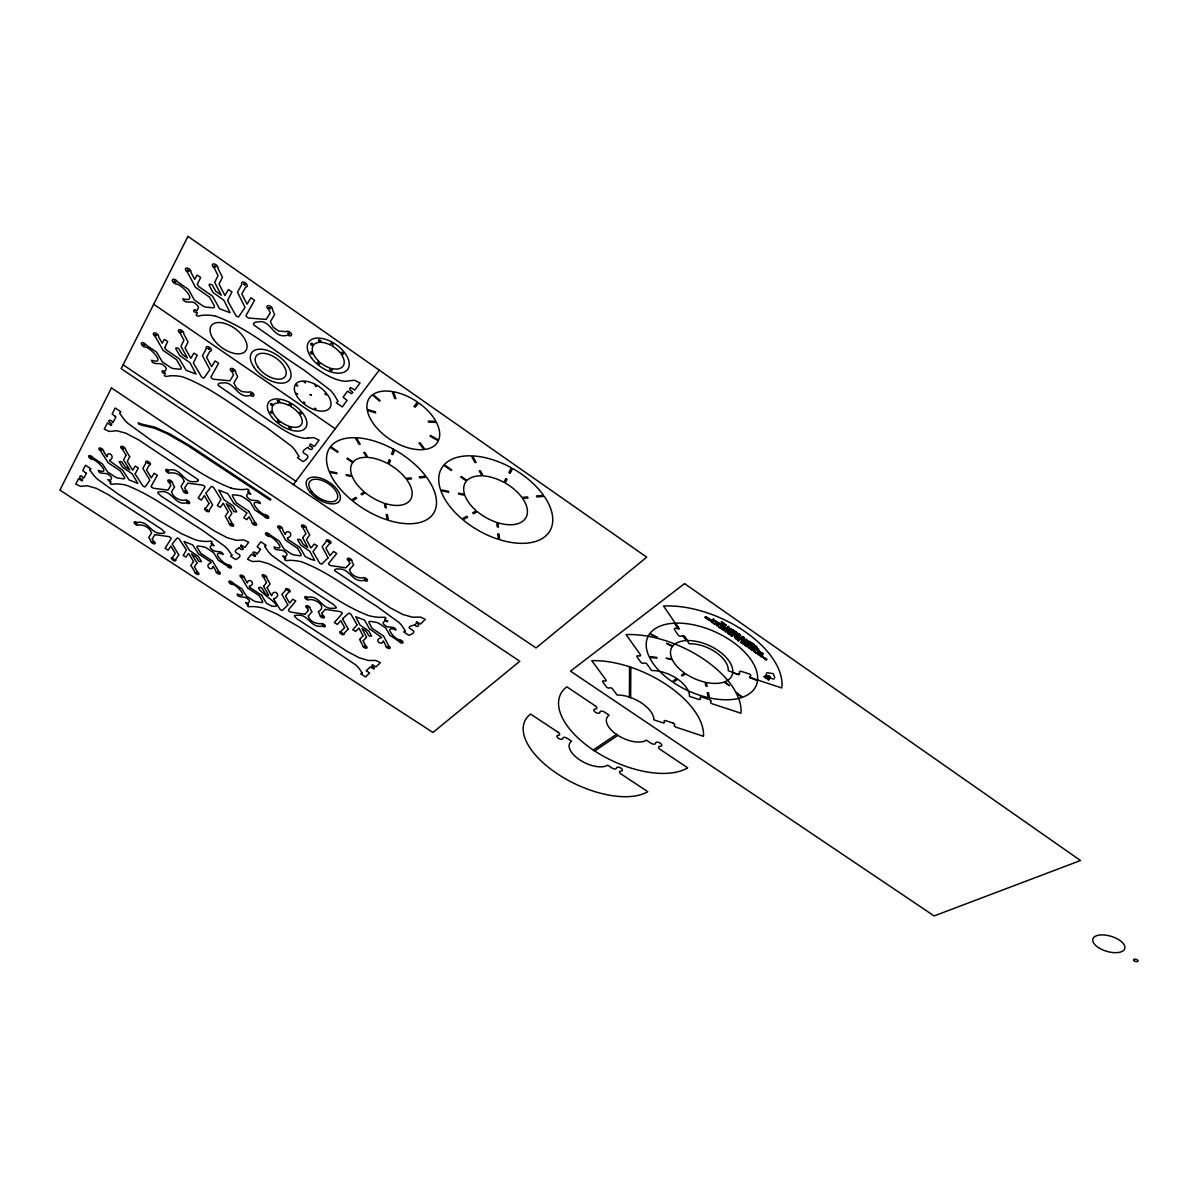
<?xml version="1.0" encoding="UTF-8"?>
<svg xmlns="http://www.w3.org/2000/svg" width="1198" height="1198" viewBox="0 0 1198 1198"><rect width="100%" height="100%" fill="white"/><g stroke="black" fill="none" stroke-linecap="round" stroke-linejoin="round"><path stroke-width="1.5" d="M126.015 455.195L122.496 449.355A2.785 1.333 34.9 0 1 120.833 446.659A2.785 1.333 34.9 0 1 123.798 447.019A2.785 1.333 34.9 0 1 125.49 449.729L129.698 456.752M241.038 545.345L240.603 546.692C246.818 549.852 240.903 550.511 239.106 547.786M318.368 611.998L320.001 614.948A2.546 1.213 30.6 0 0 321.319 617.24A2.546 1.213 30.6 0 0 324.254 617.719A2.546 1.213 30.6 0 0 322.981 615.428L321.873 613.286M629.414 697.086L629.549 666.807M630.657 697.521L630.822 667.226L629.714 666.597M225.329 516.278L229.073 522.927A2.696 1.303 32.8 0 0 230.57 525.473A2.696 1.303 32.8 0 0 233.565 525.892A2.696 1.303 32.8 0 0 232.098 523.361L228.983 517.776M294.409 616.206L297.269 619.037L347.66 651.712L359.4 657.852L368.22 660.427A21.579 10.243 29.8 0 0 370.736 660.442L375.798 660.487L380.395 662.659L376.007 666.867L372.503 664.74M135.134 474.034L142.876 485.894A2.785 1.318 34.2 0 0 143.67 486.418A3.16 1.498 34.2 0 0 144.449 486.777L144.614 486.822A1.722 0.809 34.1 0 0 145.108 486.912L149.9 480.173L142.847 468.418L146.006 462.787A2.77 1.333 34.5 0 1 146.965 461.17A2.77 1.333 34.5 0 1 150.229 463.327A2.77 1.333 34.5 0 1 149.301 464.974L146.53 469.945L151.337 477.852L154.123 473.24L157.327 475.277L151.128 486.298A1.692 0.809 34.1 0 0 151.622 487.062L151.742 487.167M328.012 557.849L322.157 546.617L326.365 541.346A2.725 1.378 31.6 0 1 327.653 539.849A2.725 1.378 31.6 0 1 330.843 541.99A2.725 1.378 31.6 0 1 329.6 543.503L325.886 548.04L329.899 555.692L333.583 551.439L336.728 553.476L328.432 563.659A1.662 0.824 31.2 0 0 328.836 564.393L328.956 564.498A2.306 1.153 31.2 0 0 330.453 565.426L331.322 565.681A7.443 3.714 31.3 0 0 332.22 565.815L345.863 567.807L349.801 563.569M255.234 556.366L255.668 554.914C249.708 552.128 254.71 550.661 257.181 553.82M264.683 546.468L267.663 550.691A13.957 6.814 32 0 0 269.026 552.518L270.673 554.3A16.502 8.072 31.9 0 0 271.871 555.438L294.663 571.91C318.893 586.795 341.64 605.26 368.43 615.532A28.183 13.927 30.4 0 0 372.877 616.551L375.738 617A43.353 21.534 30.6 0 0 380.814 617.344L384.753 617.18L385.981 618.003L384.558 619.441L387.867 621.103L386.939 621.747L385.037 620.684L383.33 622.406A2.965 1.453 29.8 0 0 384.738 625.086C387.568 628.845 394.741 625.191 396.029 630.043C382.087 624.083 395.37 640.481 399.922 639.822A2.561 1.243 29.4 0 1 402.902 641.799A2.561 1.243 29.4 0 1 401.6 643.056A2.561 1.243 29.4 0 1 398.605 641.095L389.814 635.254L385.891 628.081L379.452 623.769A5.032 2.456 29.9 0 0 375.873 622.271L370.332 621.373A2.606 1.273 30 0 0 369.044 622.69L372.144 628.366L383.465 635.913M342.658 618.917L348.109 629.025M349.546 569.694C350.61 575.055 357.453 578.409 362.889 577.87A2.681 1.348 30.6 0 1 366.034 578.364A2.681 1.348 30.6 0 1 367.322 580.835A2.681 1.348 30.6 0 1 364.207 580.371C351.823 583.052 349.921 567.777 338.375 569.035A10.587 5.256 30.9 0 0 336.668 568.915L334.736 569.604M349.861 563.434L348.738 561.038A2.71 1.363 31.1 0 1 347.435 558.523A2.71 1.363 31.1 0 1 350.58 558.987A2.71 1.363 31.1 0 1 351.927 561.518L353.605 564.932M171.509 492.004C173.066 497.23 179.356 500.944 185.016 500.27A2.71 1.303 33.6 0 1 187.981 500.689A2.71 1.303 33.6 0 1 189.539 503.265A2.71 1.303 33.6 0 1 186.589 502.875C174.504 505.646 172.347 490.117 161.086 491.689A10.737 5.091 33.8 0 0 159.499 491.614L157.851 492.273M334.661 570.173L334.661 570.398A1.542 0.764 31.1 0 0 334.841 570.817L390.578 608.015L402.962 614.514L412.337 617.165A22.777 11.456 29.9 0 0 415.047 617.135L420.498 617.09L425.35 619.366L420.453 624.083L416.739 621.822M111.489 425.35L111.728 423.583C105.649 420.932 110.066 418.446 113.106 422.25M735.677 631.81L733.985 630.837L735.183 631.496M205.951 493.321L212.615 504.972M302.645 537.767L307.781 547.501L303.229 544.416L300.339 539.549L297.538 539.414L300.713 545.06L309.803 551.245L314.67 560.409L310.656 559.226M208.946 503.504L204.379 495.568L201.339 500.075L198.194 498.113L204.963 487.062A1.722 0.839 33.7 0 0 204.499 486.283L204.379 486.163A2.381 1.168 33.7 0 0 202.836 485.205L201.968 484.965A7.622 3.729 33.6 0 0 201.084 484.861L187.772 483.183L184.672 487.915L186.034 490.431A2.725 1.318 33.7 0 1 187.592 493.037A2.725 1.318 33.7 0 1 184.612 492.648A2.725 1.318 33.7 0 1 183.024 490.027L181.003 486.388L184.073 481.491M336.294 607.431L333.403 604.421L281.111 570.218L268.816 563.764L259.786 561.233A22.313 10.647 31.7 0 0 257.285 561.323L252.299 561.488L247.552 559.256L251.355 554.24L255.144 556.486M184.118 481.371C182.5 475.831 176.495 472.267 170.401 472.851A2.77 1.333 34.2 0 1 167.406 472.446A2.77 1.333 34.2 0 1 165.803 469.781A2.77 1.333 34.2 0 1 168.783 470.155C181.108 466.921 183.534 483.692 194.825 481.566A11.052 5.406 34 0 0 196.472 481.626L198.254 480.817M174.564 486.972L172.512 483.318A2.74 1.318 34 0 0 170.91 480.683A2.74 1.318 34 0 0 167.945 480.293A2.74 1.318 34 0 0 169.517 482.929L170.88 485.475L167.975 490.102L154.946 488.455A7.562 3.579 34.1 0 1 154.093 488.35L153.254 488.11A2.351 1.108 34.1 0 1 151.712 487.167M164.695 532.811L163.093 533.395A10.453 4.822 33.4 0 1 161.55 533.305C150.723 534.443 148.657 520.097 136.961 522.478A2.621 1.198 33.6 0 0 134.176 522.088A2.621 1.198 33.6 0 0 135.733 524.529A2.621 1.198 33.6 0 0 138.549 524.949C143.955 524.544 149.75 527.614 151.562 532.87M756.417 648.822C755.728 652.071 759.757 649.795 755.848 648.418L754.545 649.286L756.238 648.702M294.453 615.772L296.22 615.188A10.033 4.702 30.7 0 1 297.808 615.323C308.32 613.765 310.776 628.591 322.217 626.09A2.531 1.198 30.5 0 0 325.122 626.554A2.531 1.198 30.5 0 0 323.849 624.278A2.531 1.198 30.5 0 0 320.914 623.784C315.373 623.739 309.983 621.597 308.23 616.116M86.391 473.315L83.92 478.017L82.947 477.523M113.166 422.175L115.921 416.904L114.948 416.155M336.189 607.88L334.377 608.389A10.303 4.987 30.7 0 1 332.73 608.255C321.633 609.707 319.866 594.822 307.841 597.293A2.576 1.243 31 0 0 304.891 596.844A2.576 1.243 31 0 0 306.209 599.195A2.576 1.243 31 0 0 309.189 599.674C314.924 598.386 327.788 606.353 318.398 611.669M197.385 284.121L200.665 277.427L197.071 275.091L194.69 279.374L190.976 272.35A3.295 1.812 38 0 0 189.104 268.876A3.295 1.812 38 0 0 185.585 268.622A3.295 1.812 38 0 0 187.397 272.096L195.544 287.37L209.695 297.269L214.113 305.535A3.25 1.782 37.1 0 1 212.885 307.736L206.535 307.227A6.29 3.429 37.2 0 1 202.282 305.52L194.286 299.904L188.505 289.437L177.529 281.8A3.25 1.767 37.8 0 0 173.77 279.224A3.25 1.767 37.8 0 0 172.617 281.455A3.25 1.767 37.8 0 0 176.361 284.061C181.153 283.866 199.662 303.304 182.83 298.856C184.582 304.921 192.923 299.425 196.202 304.337A3.654 1.977 37.2 0 1 198.239 308.171L196.697 311.016C194.241 307.557 191.77 311.869 195.828 312.498M164.83 347.555L167.69 341.505L164.336 339.393L162.194 343.212L158.57 336.803A3.1 1.617 36.8 0 0 156.758 333.628A3.1 1.617 36.8 0 0 153.464 333.329A3.1 1.617 36.8 0 0 155.231 336.503L163.168 350.46L176.6 359.685L180.928 367.247A3.07 1.587 36 0 1 179.82 369.209L173.875 368.625A5.93 3.07 36.1 0 1 169.861 366.992L162.224 361.706L156.624 352.182L146.216 345.069A3.07 1.572 36.7 0 0 142.637 342.658A3.07 1.572 36.7 0 0 141.604 344.65A3.07 1.572 36.7 0 0 145.168 347.091C149.256 346.357 167.54 365.525 151.517 360.254C152.805 366.244 160.996 361.227 164.141 365.809A3.459 1.782 36.1 0 1 166.133 369.313L164.755 371.844C162.464 368.744 160.128 372.593 163.946 373.177M109.482 460.421C116.565 457.262 107.326 449.505 107.011 456.767L103.597 451.376A2.77 1.303 35 0 0 101.89 448.696A2.77 1.303 35 0 0 98.97 448.337A2.77 1.303 35 0 0 100.647 451.002L108.12 462.757L120.294 470.844L124.367 477.223A2.74 1.288 34.4 0 1 123.484 478.796L118.228 478.107A5.316 2.486 34.5 0 1 114.634 476.624L107.715 471.997L102.444 463.94L93.01 457.711A2.74 1.273 34.9 0 0 89.79 455.599A2.74 1.273 34.9 0 0 88.951 457.202A2.74 1.273 34.9 0 0 92.171 459.343C95.69 458.564 112.462 475.666 98.251 470.365C99.344 475.321 106.667 471.578 109.557 475.441A3.1 1.438 34.5 0 1 111.444 478.406L110.306 480.443L107.895 479.5L109.587 481.521M195.918 312.423L197.445 312.798L196.158 315.134L197.655 316.152L201.923 315.373A50.9 27.419 35.9 0 1 207.568 315.149L210.803 315.373A33.634 18.195 36.2 0 1 215.91 316.227M164.051 373.117L165.489 373.477L164.336 375.573L165.758 376.531L169.727 375.902A48.145 24.604 35.1 0 1 175.013 375.813L178.038 376.067A31.792 16.308 35.3 0 1 182.845 376.951C213.349 388.422 238.791 410.075 266.121 427.207L291.324 446.03A18.015 9.434 33.6 0 1 292.626 447.333L294.409 449.385A15.245 7.997 33.6 0 1 295.861 451.496L299.051 456.393L297.418 457.726L303.139 461.604C317.515 452.515 293.39 455.599 308.036 447.273C310.372 451.99 316.122 447.992 309.488 445.896L310.387 443.904L314.355 446.495L319.072 440.13L313.711 437.599L307.961 438.109M109.752 481.461L111.025 481.821L110.081 483.498L111.369 484.351L114.843 483.962A43.278 19.977 33.7 0 1 119.501 484.082L122.181 484.396A28.557 13.223 33.9 0 1 126.434 485.295C153.718 495.837 176.945 514.616 201.713 529.741L224.67 546.213A16.218 7.637 32.6 0 1 225.868 547.336L227.53 549.103A13.717 6.469 32.6 0 1 228.908 550.9L231.948 555.183M125.985 455.36L123.574 459.942L129.713 469.856L125.011 466.681L121.702 461.679L119.096 461.634L122.84 467.49L132.124 473.749L137.845 483.393L129.085 479.919L122.54 470.125L109.542 460.751M129.669 456.857L127.243 461.425L132.708 470.275L135.224 466.037L138.339 468.029L135.164 473.839M171.554 491.794L174.519 487.047M151.532 533.035L148.762 537.528L150.753 540.747A2.591 1.183 33.2 0 0 152.296 543.143A2.591 1.183 33.2 0 0 155.081 543.563A2.591 1.183 33.2 0 0 153.584 541.167L152.251 538.98M152.281 538.771L154.842 534.757M172.287 543.982L177.064 538.037A1.647 0.764 33 0 1 177.544 538.112L177.708 538.172A3.04 1.408 33 0 1 178.472 538.516A2.681 1.243 33 0 1 179.236 539.025L186.409 549.972L183.174 555.483L186.064 557.1L188.625 553.461L193.522 561.488M206.011 493.112L211.312 486.448A1.752 0.854 33.6 0 1 211.821 486.523L212.001 486.583A3.205 1.572 33.6 0 1 212.81 486.942A2.83 1.393 33.6 0 1 213.618 487.481L220.971 499.416L217.332 505.571L220.372 507.293L223.232 503.22L228.189 511.741L225.374 516.173M208.886 503.639L205.876 508.102A2.71 1.303 33.3 0 0 204.873 509.644A2.71 1.303 33.3 0 0 208.063 511.741A2.71 1.303 33.3 0 0 209.111 510.228L212.57 505.137M178.727 555.003L175.627 559.571A2.561 1.168 32.8 0 1 174.683 560.919A2.561 1.168 32.8 0 1 171.658 558.942A2.561 1.168 32.8 0 1 172.557 557.564L175.282 553.356L170.835 546.168L168.109 550.196L165.099 548.295L171.179 538.561A1.617 0.749 33.1 0 0 170.7 537.767L170.58 537.662A2.246 1.033 33.1 0 0 169.128 536.764L168.304 536.524A7.203 3.324 33.1 0 0 167.48 536.404L154.991 534.637M190.961 565.246L193.477 561.667M194.42 566.684L196.951 563.09M229.043 517.671L231.903 513.358L226.332 503.669L231.004 506.844L234.044 511.756L236.77 511.86L233.325 506.05L224.101 499.791L218.695 490.087L227.83 493.636L233.715 503.25M212.346 543.907L211.058 543.533L212.166 541.975L210.908 541.152L207.299 541.436A43.907 20.845 33.4 0 1 202.552 541.226L199.856 540.852A28.542 13.492 33.2 0 1 195.603 539.924L181.841 533.874L158.6 520.321L118.587 494.355L97.682 479.335A16.787 7.787 34.6 0 1 96.409 478.167L94.627 476.34A14.196 6.574 34.6 0 1 93.115 474.453L89.7 469.93M249.019 492.138L247.642 491.764L248.885 490.012L247.552 489.128L243.673 489.518A46.542 23.406 34.1 0 1 238.582 489.398L235.692 489.054A30.235 15.14 33.8 0 1 231.154 488.125M210.878 562.97C203.555 565.052 212.001 572.629 213.034 566.25L215.954 571.042A2.561 1.183 32.2 0 0 217.407 573.393A2.561 1.183 32.2 0 0 220.252 573.827A2.561 1.183 32.2 0 0 218.845 571.491L212.525 561.113M246.818 513.208L243.808 517.776L246.818 519.662L249.019 516.787L251.999 521.999A2.71 1.333 32.6 0 0 253.482 524.574A2.71 1.333 32.6 0 0 256.522 524.994A2.71 1.333 32.6 0 0 255.084 522.433L248.645 511.127M239.046 547.83C227.231 554.389 248.48 552.802 235.751 559.556L230.555 556.142L231.858 555.303M293.39 484.591L379.227 370.107M257.256 553.776L260.595 549.418L259.696 548.729M249.379 586.196C256.941 583.92 248.345 576.762 247.297 582.962L244.452 578.185A2.576 1.213 31.9 0 0 243.029 575.819A2.576 1.213 31.9 0 0 240.154 575.384A2.576 1.213 31.9 0 0 241.532 577.736L247.657 587.978M287.37 537.992C295.577 535.251 286.592 527.644 285.244 534.458L282.354 529.276A2.725 1.348 32.3 0 0 280.916 526.701A2.725 1.348 32.3 0 0 277.831 526.266A2.725 1.348 32.3 0 0 279.239 528.842L285.588 540.178L297.658 548.34M247.327 604.181L248.57 604.541L247.447 605.933L248.66 606.712L252.194 606.562A40.462 18.524 30.9 0 1 256.851 606.877L259.517 607.281A26.67 12.265 31 0 1 263.695 608.24L277.082 614.155L299.365 627.093L355.836 664.965A15.215 7.053 29.7 0 1 356.914 665.998L358.397 667.571A12.879 5.975 29.7 0 1 359.595 669.188L362.2 672.932M284.555 557.819L285.873 558.193L284.63 559.751L285.888 560.589L289.691 560.335A42.679 20.651 31.1 0 1 294.678 560.589L297.508 560.978A28.138 13.687 31.3 0 1 301.971 561.937C329.061 572.345 352.062 591.033 376.516 606.143L398.829 622.376A16.053 7.877 29.7 0 1 399.967 623.484L401.495 625.191A13.582 6.664 29.7 0 1 402.708 626.928L405.358 631.017M263.635 586.196L266.495 582.662M302.69 537.692L305.954 533.529L303.019 527.959A2.74 1.378 32.1 0 1 301.626 525.353A2.74 1.378 32.1 0 1 304.771 525.787A2.74 1.378 32.1 0 1 306.194 528.393L309.713 535.027L306.374 539.549L310.941 547.995L314.28 544.072L317.305 545.899L312.992 551.679L319.596 563.015A2.755 1.363 31.4 0 0 320.375 563.539A3.115 1.542 31.4 0 0 321.169 563.899L321.349 563.959A1.692 0.839 31.4 0 0 321.858 564.048L327.952 557.983M267.154 587.649L270.089 583.905L266.615 577.825A2.591 1.228 31.7 0 0 265.207 575.444A2.591 1.228 31.7 0 0 262.287 574.98A2.591 1.228 31.7 0 0 263.65 577.361L266.555 582.483M735.617 631.915L734.404 631.75M273.713 598.85C282.833 595.511 273.503 587.844 271.632 595.706L267.094 587.859M282.069 594.388L285.783 589.94A2.576 1.228 31.3 0 1 286.921 588.607A2.576 1.228 31.3 0 1 289.961 590.599A2.576 1.228 31.3 0 1 288.853 591.962L285.603 595.825M287.775 605.08L282.279 610.486A1.602 0.749 31.1 0 1 281.8 610.396A2.95 1.378 31.1 0 1 280.886 610.007A2.606 1.213 31.1 0 1 280.137 609.512L273.653 599.09M305.026 614.215L308.275 610.546M308.305 615.907L311.794 611.998M349.636 569.469L353.53 565.082M321.948 613.121L325.287 609.423M342.718 618.647L348.753 613.196A1.632 0.794 30.3 0 1 349.247 613.286L349.412 613.346A2.995 1.453 30.3 0 1 350.19 613.705A2.651 1.288 30.3 0 1 350.939 614.2L357.049 624.757M344.5 627.782L341.011 631.451A2.531 1.198 30.2 0 0 339.843 632.724A2.531 1.198 30.2 0 0 342.808 634.67A2.531 1.198 30.2 0 0 344.021 633.428L348.034 629.235M356.974 624.967L352.751 629.819L355.626 631.436L358.921 628.096L363.009 635.764M359.7 639.268L362.934 635.958M363.219 640.705L366.468 637.411M381.488 637.725C373.057 639.403 381.533 646.89 383.33 640.885L385.771 645.482A2.546 1.228 29.5 0 0 386.999 647.759A2.546 1.228 29.5 0 0 389.994 648.253A2.546 1.228 29.5 0 0 388.811 645.992L383.555 636.033M366.408 670.581L370.182 666.972L373.836 668.963L374.42 667.96L371.769 666.103L372.353 664.98M718.066 622.99L716.943 622.81M717.872 625.626L716.689 625.461M722.649 628.92L721.451 628.785M731.903 629.878L733.116 630.028M729.223 633.532L728.055 633.383M733.131 630.522L731.948 630.403M736.65 633.203L737.878 633.338M737.863 633.862L736.89 633.862M741.562 636.617L742.775 636.767M742.79 637.261L741.652 637.186M744.497 644.165L743.299 644M752.658 649.93L751.565 649.765M759.382 654.542L758.199 654.363M716.913 622.256L718.111 622.421M716.674 624.952L717.872 625.101M724.91 627.857L725.988 627.887M721.436 628.261L722.634 628.426M728.025 632.844L729.223 633.008M743.299 643.491L744.497 643.655M751.52 649.211L752.688 649.361M758.199 653.853L759.382 654.003M725 630.507L723.847 630.747L724.55 630.253M745.92 642.233L744.752 642.472L745.47 641.993M723.757 629.729L722.679 629.923L723.427 629.399M726.347 628.291L725.509 628.231L726.872 628.486M730.226 628.456L728.998 628.651L730.241 629.489M744.677 641.454L743.584 641.664L744.362 641.14M716.569 621.927L718.725 622.9L716.599 622.855M749.454 642.907L750.352 641.754L749.049 642.622L751.52 643.026C750.607 646.216 753.512 640.645 749.634 643.026M716.329 624.607L718.486 625.551L716.404 625.581M721.091 627.932L723.233 628.89L721.121 628.845M731.574 629.534L733.73 630.462L731.619 630.477M727.68 632.514L729.822 633.442L727.755 633.472M736.321 632.844L738.477 633.817L736.695 633.727M741.233 636.273L743.389 637.201L741.742 637.246M742.955 643.161L745.096 644.09L743.015 644.105M764.054 676.421L767.978 675.942A2.77 1.527 22.9 0 1 765.941 674.204M764.354 676.735L768.143 676.016A3.175 1.752 22.9 0 0 768.772 676.181L769.79 676.9A2.995 1.647 22.8 0 0 770.104 677.439A2.83 1.557 22.8 0 0 772.545 678.817L772.965 678.877A2.86 1.572 22.8 0 0 774.282 678.757M764.369 677.14L767.753 677.005M765.237 677.514L766.376 676.795M765.342 677.873L766.121 676.96M765.956 677.903L769.61 676.331M767.454 676.87L768.592 676.151M767.619 676.93L768.981 676.226M765.926 678.502L767.768 677.918M766.96 678.427L769.715 676.69M769.82 676.96L767.648 678.577M751.176 648.882L753.317 649.81L751.206 649.81M767.499 679.086L768.262 677.933M770.029 677.319L768.667 680.015M769.116 678.233L770.209 677.544M767.858 679.281L769.146 678.712M767.903 679.76L769.296 679.206M757.855 653.539L759.996 654.467L757.93 654.497M264.728 546.228L266.136 545.33L260.82 541.825L257.121 546.737L259.637 548.789M111.384 425.485L107.386 423.044L104.241 429.124L109.228 431.46L114.154 430.981A24.005 11.516 34.9 0 1 116.61 430.726L125.895 433.197L138.893 440.04L197.999 479.5A1.602 0.779 33.9 0 1 198.224 479.949L198.254 480.398M304.921 614.289L291.998 612.283A7.053 3.324 31.1 0 1 291.144 612.148L290.32 611.908A2.186 1.033 31 0 1 288.883 611.025L288.538 609.722L295.786 601.067L292.806 599.24L289.512 603.043L285.543 596.065M325.377 609.348L338.66 611.369A7.128 3.429 30.4 0 1 339.543 611.504L340.382 611.744A2.216 1.078 30.4 0 1 341.849 612.657L341.924 612.747A1.602 0.779 30.4 0 1 342.314 613.421L334.347 622.556L337.297 624.383L340.831 620.669L344.575 627.572M89.775 469.796L90.913 468.822L85.507 465.273L82.797 470.529L85.402 472.671M405.238 631.166L403.696 631.915L408.803 635.299C423.942 629.863 398.32 628.516 415.062 624.877M630.433 697.73L629.414 697.176M241.097 545.09L244.886 547.351L248.735 542.23L243.913 539.954L238.896 540.178A23.032 11.111 32.9 0 1 236.395 540.313L227.335 537.767L214.966 531.268L161.026 496.032L157.822 492.887M724.76 627.423L726.737 628.231M85.492 472.611L86.406 473.24M361.991 673.096L360.688 673.755L365.555 676.93L369.583 673.021L366.378 670.76M758.843 649.241L757.765 648.642M716.524 621.403L715.865 621.043M731.544 628.995L730.855 628.651M749.589 641.604L748.96 641.259M748.076 643.401L747.447 643.056M757.81 653.015L757.181 652.67M249.154 492.079L250.816 494.175L248.271 493.187L246.773 495.283A3.16 1.572 33.1 0 0 248.495 498.323C251.46 502.411 258.933 498.233 260.325 503.489C245.545 497.934 261.239 515.425 265.372 514.646A2.74 1.363 32.6 0 1 268.562 516.802A2.74 1.363 32.6 0 1 267.424 518.33A2.74 1.363 32.6 0 1 264.204 516.218L254.815 509.929L250.008 501.752L243.089 497.08A5.391 2.666 33.2 0 0 239.345 495.538L233.745 494.789A2.785 1.378 33.3 0 0 232.637 496.391L236.395 502.831L248.63 511.112M284.315 557.849L282.848 555.917L285.319 556.875L286.831 554.988A3.04 1.483 31.9 0 0 285.229 552.143C282.743 548.325 273.863 551.919 274.102 546.872C288.463 552.652 271.916 534.892 268.876 536.434A2.696 1.318 32.3 0 1 265.716 534.323A2.696 1.318 32.3 0 1 266.854 532.84A2.696 1.318 32.3 0 1 270.029 534.922L279.269 541.077L283.791 548.879L290.53 553.401A5.226 2.576 31.8 0 0 294.184 554.929L299.74 555.737A2.696 1.333 31.7 0 0 300.938 554.27L297.688 548.385M212.51 543.862L214.083 545.779L211.672 544.835L210.354 546.707A2.995 1.408 32.6 0 0 212.031 549.493C214.861 553.251 221.855 549.568 223.172 554.449C209.41 548.909 224.251 565.306 228.204 564.617A2.591 1.213 32.2 0 1 231.244 566.609A2.591 1.213 32.2 0 1 230.226 567.987A2.591 1.213 32.2 0 1 227.171 566.01L218.246 560.14L213.618 552.712L206.954 548.265A5.091 2.381 32.7 0 0 203.435 546.797L198.194 546.018A2.636 1.228 32.7 0 0 197.206 547.456L200.875 553.356L212.48 561.038M755.144 646.74L754.201 645.363L756.193 645.917M760.775 653.494L759.817 652.116L761.823 652.685M764.384 658.825L763.44 657.462L765.432 658.031M247.073 604.196L245.68 602.414L248.016 603.343L249.379 601.636A2.89 1.333 31.6 0 0 247.791 599.015C245.32 595.526 237.414 598.611 237.129 594.058C250.981 599.689 234.613 582.812 232.098 584.444A2.546 1.183 32 0 1 229.088 582.468A2.546 1.183 32 0 1 230.106 581.15A2.546 1.183 32 0 1 233.131 583.097L241.921 588.862L246.354 596.02L252.778 600.273A4.942 2.306 31.5 0 0 256.222 601.71L261.434 602.549A2.561 1.198 31.4 0 0 262.497 601.231L259.127 595.616L247.731 588.098M739.975 638.594L740.978 639.328L739.376 638.564M215.925 316.257C248.271 328.162 274.911 351.598 303.678 369.823L330.094 390.039A19.018 10.527 34.2 0 1 331.457 391.446L333.299 393.663A16.098 8.91 34.2 0 1 334.796 395.954L338.061 401.27L336.264 402.783L342.269 406.931L347.061 400.431L343.092 397.212L347.54 391.117L351.448 393.693L352.961 392.465L349.576 389.485L350.28 387.388L354.773 390.039L360.044 382.926L354.368 380.26L348.184 380.949A27.15 15.424 34.8 0 1 345.114 381.293C331.142 379.886 319.626 370.511 308.156 363.219L253.811 324.958A1.857 1.033 36.3 0 1 253.572 324.373L253.572 323.73A3.489 1.932 36.3 0 1 253.587 323.25L255.728 322.082A12.669 7.038 36.1 0 1 257.675 322.052C271.182 318.339 272.65 340.007 287.834 335.066A3.205 1.797 35.8 0 0 291.413 335.35A3.205 1.797 35.8 0 0 289.766 332.026A3.205 1.797 35.8 0 0 286.157 331.696L278.55 330.992L273.009 327.039L270.404 321.648L274.642 314.55L272.47 309.878A3.25 1.842 36.5 0 0 270.763 306.463A3.25 1.842 36.5 0 0 267.139 306.164A3.25 1.842 36.5 0 0 268.816 309.578L270.269 312.918L266.211 319.402L250.457 318.204A8.94 4.972 36.7 0 1 249.424 318.129L248.405 317.874A2.77 1.542 36.5 0 1 247.252 317.26A2.8 1.557 36.5 0 1 246.638 316.736L246.503 316.586A2.007 1.108 36.5 0 1 245.994 315.613L254.59 300.264L250.876 297.763L247.013 304.202L241.846 293.884L245.71 286.981A3.295 1.857 37.3 0 0 246.998 284.69A3.295 1.857 37.3 0 0 243.209 282.039A3.295 1.857 37.3 0 0 241.861 284.3L237.489 292.207L245.051 307.452L238.567 316.901A2.037 1.123 36.6 0 1 237.983 316.841L237.773 316.781A3.729 2.067 36.7 0 1 236.845 316.362A3.295 1.827 36.7 0 1 235.916 315.718L227.545 300.473L231.978 291.923L228.369 289.572L224.91 295.502L219.024 284.046L222.439 277.292L217.901 268.292A3.324 1.857 37.9 0 0 216.059 264.758A3.324 1.857 37.9 0 0 212.465 264.518A3.324 1.857 37.9 0 0 214.262 268.038L218.066 275.615L214.682 282.384L221.301 295.187L215.82 291.294L212.196 284.795L209.56 284.136L209.021 284.944L213.094 292.567L223.891 300.249L230.091 312.708L219.623 308.784L212.585 296.22L198.583 286.457L197.356 284.36M231.139 488.095C202.522 477.193 178.382 457.172 152.535 441.268L127.857 423.313A17.805 8.73 35.4 0 1 126.539 422.04L124.667 420.064A15.05 7.368 35.4 0 1 123.095 417.997L119.59 413.19L120.893 411.812L115.188 408.009L112.148 414.014L114.888 416.215M738.208 637.336L739.136 638.055L737.534 637.261M154.961 428.39L166.822 433.556L186.843 445.012L270.284 500.15L270.883 499.341L191.246 446.54L170.281 434.17L155.515 427.416A31.418 15.364 34.7 0 0 152.086 426.503L142.862 424.406A36.524 18.075 35.7 0 1 138.249 422.849L138.579 424.062A32.271 15.948 35.6 0 0 142.337 425.365L151.517 427.476A32.032 15.649 34.6 0 1 154.946 428.375M310.357 559.107L305.191 556.546L299.949 547.486L288.059 539.504M271.841 605.963C288.239 609.288 256.028 590.719 258.858 587.484C263.845 585.972 263.171 595.421 268.681 595.196L263.59 586.481M271.272 605.754L266.525 603.388L261.628 595.316M738.672 637.546C741.592 638.354 736.71 635.314 739.361 637.261M740.424 638.789C743.629 639.702 738.477 636.542 741.188 638.534M743.015 640.586C746.249 641.469 741.023 638.294 743.793 640.346M715.221 621.867L714.008 621.043L715.221 620.864M748.286 642.068L747.088 641.244L748.316 641.065M746.803 643.865L746.189 643.176L746.998 643.281M756.537 653.479L755.309 652.655L756.537 652.476M746.249 640.66L745.246 639.972L746.549 639.088L746.968 640.061M745.515 645.827L744.512 645.138L745.815 644.269L746.234 645.243M754.5 652.086L753.482 651.383L754.785 650.514L755.204 651.487M725.299 626.06L724.386 625.431L726.527 625.131M722.139 626.704L721.226 626.09L723.352 625.79M714.697 624.368L713.768 623.724L715.88 623.424M738.552 640.99L737.654 640.361L739.795 640.076M82.947 477.388C79.966 473.09 77.69 478.766 82.617 479.26L82.198 480.967L78.559 478.691L75.744 484.097L80.461 486.328L85.043 485.984A22.672 10.288 34.2 0 1 87.334 485.804L96.065 488.23L108.344 494.669L161.625 529.216L164.725 532.316M415.017 624.982C417.218 628.935 421.561 623.978 415.931 623.334L416.59 622.017M714.622 624.023L715.52 623.469M738.567 640.69L739.421 640.121M725.299 625.76L726.153 625.176M722.169 626.434L722.993 625.82M123.139 364.806L295.906 481.237M153.703 304.247L335.26 428.764M748.121 641.664L748.51 641.484M715.011 621.448L715.446 621.298M744.542 638.759L743.419 638.399L744.377 639.058M729.926 628.995L730.451 628.905M746.803 642.862L745.575 643.041L746.414 643.625M714.053 620.354L712.93 619.995L713.888 620.669M756.238 653L756.732 652.895M725.763 628.68L724.595 628.426M250.097 587.634L261.568 595.226M369.538 628.77L381.503 637.426M233.805 503.385L246.788 512.864M733.865 631.735L734.958 632.289L733.356 631.466M742.461 640.586L743.569 641.14L741.966 640.376M210.189 561.607L198.509 553.835L192.653 544.865L184.043 541.481L189.344 550.376L198.149 556.261L201.489 561.622L198.928 561.413L195.993 556.935L191.515 553.94L196.996 562.91M210.234 561.667L210.833 562.656M249.409 586.511L249.978 587.469M287.385 538.321L287.969 539.37M369.418 628.606L364.536 620.115L355.716 616.715L360.149 625.206L368.774 631.017L371.59 636.168L368.849 635.883L366.259 631.481L361.976 628.621L366.543 637.216M190.916 565.501L194.585 571.461A2.546 1.168 32.4 0 0 196.068 573.797A2.546 1.168 32.4 0 0 198.868 574.231A2.546 1.168 32.4 0 0 197.43 571.91L194.376 566.894M311.854 611.789L310.177 608.719A2.561 1.213 30.9 0 0 308.844 606.398A2.561 1.213 30.9 0 0 305.909 605.918A2.561 1.213 30.9 0 0 307.197 608.24L308.335 610.366M164.815 347.824L165.983 349.681L179.266 358.756L186.139 370.287L196.023 374.031L189.943 362.65L179.685 355.492L175.747 348.618L176.106 347.824L178.562 348.378L182.201 354.398L187.397 358.022L180.943 346.342L183.953 340.292L180.239 333.388A3.13 1.662 36.7 0 1 178.487 330.169A3.13 1.662 36.7 0 1 181.841 330.468A3.13 1.662 36.7 0 1 183.638 333.688L188.071 341.894L185.046 347.974L190.782 358.397L193.881 353.111L197.266 355.192L193.357 362.934L201.534 376.876A3.115 1.632 35.7 0 0 202.402 377.475A3.534 1.842 35.7 0 0 203.286 377.879L203.48 377.939A1.917 1.003 35.7 0 0 204.019 377.999L209.875 369.598L202.462 355.671L206.356 348.603A3.1 1.662 36.2 0 1 207.553 346.596A3.1 1.662 36.2 0 1 211.162 349.067A3.1 1.662 36.2 0 1 210.009 351.104L206.565 357.259L211.627 366.693L215.071 360.942L218.605 363.279L210.938 376.981A1.887 0.988 35.6 0 0 211.432 377.879L211.567 378.014A2.621 1.378 35.6 0 0 213.244 379.077L214.187 379.332A8.431 4.448 35.7 0 0 215.161 379.407L229.896 380.799L233.535 374.974L232.098 371.979A3.07 1.632 35.5 0 1 230.45 368.864A3.07 1.632 35.5 0 1 233.835 369.194A3.07 1.632 35.5 0 1 235.512 372.308L237.653 376.576L233.865 382.956L236.425 387.838L241.697 391.521L248.825 392.315A3.025 1.602 34.9 0 1 252.179 392.674A3.025 1.602 34.9 0 1 253.811 395.729A3.025 1.602 34.9 0 1 250.457 395.4C236.74 399.398 234.778 380.335 221.989 383.031A11.965 6.304 35.2 0 0 220.177 383.016L218.216 384.049A3.295 1.737 35.4 0 0 218.201 384.318L218.231 385.067A1.752 0.913 35.4 0 0 218.455 385.591L270.134 421.292C281.036 428.09 291.938 436.836 305.086 438.348A25.652 13.777 34 0 0 307.946 438.094M774.807 677.559L773.279 673.665L767.903 672.827A2.77 1.527 22.9 0 0 766.51 672.947M363.144 640.945L365.69 645.722A2.516 1.198 29.7 0 1 366.887 647.953A2.516 1.198 29.7 0 1 363.937 647.459A2.516 1.198 29.7 0 1 362.695 645.228L359.625 639.522M172.242 544.162L178.772 554.854M282.009 594.582L287.834 604.915M751.985 678.368A2.037 1.108 23.2 0 1 750.502 676.121A2.037 1.108 23.3 0 0 750.622 674.983A2.037 1.108 23.3 0 0 749.02 673.875L741.367 671.404A2.022 1.108 23.5 0 0 739.66 671.449A2.022 1.108 23.5 0 0 739.555 672.587A2.022 1.108 23.6 0 1 737.758 673.77M757.585 679.94A59.391 32.391 24.3 0 0 731.753 641.23A59.391 32.391 24.3 0 0 675.492 623.14L679.431 628.935L678.308 628.98L674.369 623.185A59.391 32.391 24.3 0 0 649.975 633.383L657.537 637.561L649.526 633.982A59.391 32.391 24.3 0 0 649.076 656.564L656.579 657.313L656.998 658.166L649.481 657.417A59.391 32.391 24.3 0 0 672.108 681.662L676.211 678.832L677.259 679.551L673.156 682.366A59.391 32.391 24.3 0 0 708.317 697.64L707.254 692.564L708.482 692.833L709.53 697.91A59.391 32.391 24.3 0 0 741.876 697.476L735.991 692.414L742.745 697.176A59.391 32.391 24.3 0 0 757.495 680.704L749.364 677.289L781.785 687.981A84.609 46.153 24.3 0 0 745.231 631.81A84.609 46.153 24.3 0 0 663.587 606.023L677.948 627.153A2.052 1.138 25.1 0 1 676.226 628.426A2.037 1.138 25.1 0 0 674.549 628.501A2.037 1.138 25.1 0 0 674.489 629.699L678.143 635.03A2.037 1.123 25 0 0 681.437 636.093A2.037 1.123 24.9 0 1 683.115 636.033A2.037 1.123 24.9 0 1 684.747 637.156L689.254 643.79A28.183 15.364 24.3 0 1 715.94 652.341A28.183 15.364 24.3 0 1 728.249 670.7L738.986 674.729L732.712 672.707A33.215 18.105 24.3 0 1 724.865 681.797L729.432 685.72L724.011 682.111A33.215 18.105 24.3 0 1 706.311 682.456L707.134 686.424L705.907 686.154L705.068 682.186A33.215 18.105 24.3 0 1 685.69 673.785L682.471 675.986L681.422 675.268L684.627 673.066A33.215 18.105 24.3 0 1 672.288 659.709L666.073 658.271L671.898 658.855A33.215 18.105 24.3 0 1 672.363 646.576L666.567 643.386L672.827 645.992A33.215 18.105 24.3 0 1 686.214 640.601L683.219 636.198L684.343 636.153L687.338 640.556A33.215 18.105 24.3 0 1 732.772 671.943M241.652 576.478L242.924 577.166L241.652 576.448M243.628 284.121L245.216 285.049L243.643 284.061M277.367 400.656L279.074 402.798A17.116 9.195 34.2 0 0 273.204 405.149C271.077 401.57 268.442 404.834 272.77 405.793A17.116 9.195 34.2 0 0 272.785 412.112C268.786 409.282 270.463 414.553 273.219 413.115A17.116 9.195 34.2 0 0 279.044 420.408C275.031 419.974 280.212 424.556 280.137 421.307A17.116 9.195 34.2 0 0 289.047 426.233C287.25 428.405 293.51 430.007 290.275 426.608A17.116 9.195 34.2 0 0 299.201 413.924C303.633 415.377 299.859 410.525 298.392 412.906A17.116 9.195 34.2 0 0 290.485 406.302C293.345 404.969 287.805 402.004 289.227 405.613A17.116 9.195 34.2 0 0 280.182 402.827L279.359 400.761L277.397 400.551M720.342 627.273L720.327 628.291L718.486 627.018L720.342 627.273M250.562 393.663L252.014 394.516L250.577 393.573M253.587 523.167L254.934 523.885L253.587 523.122M317.53 362.47L319.537 364.222L320.51 362.754A18.135 10.303 34.9 0 0 329.914 367.981C327.878 370.332 334.571 372.144 331.232 368.385A18.135 10.303 34.9 0 0 341.22 354.159C345.908 355.671 342.089 350.385 340.397 353.051A18.135 10.303 34.9 0 0 332.101 345.923C335.32 344.455 329.315 341.205 330.783 345.189A18.135 10.303 34.9 0 0 321.154 342.314C321.633 338.974 315.838 339.034 319.971 342.314A18.135 10.303 34.9 0 0 313.577 345.039C311.48 341.011 308.38 344.769 313.082 345.758A18.135 10.303 34.9 0 0 312.903 352.751C308.889 349.801 310.102 355.327 313.337 353.844A18.135 10.303 34.9 0 0 319.372 361.781L317.545 362.395M268.996 307.646L270.568 308.56L268.996 307.646M263.785 576.103L265.072 576.792L263.785 576.103M265.686 516.158L267.049 516.892L265.716 516.083M267.199 534.308L268.532 535.027L267.214 534.278M90.314 457.112L91.647 457.906L90.314 457.112M279.404 527.449L280.751 528.183L279.404 527.405M287.984 333.149L289.527 334.062L287.984 333.149M757.286 647.339L757.256 648.343L755.414 647.055L757.286 647.339M100.602 449.49L101.95 450.298L100.617 449.46M287.221 589.97L288.508 590.659L287.235 589.94M310.177 394.651L311.495 395.37L310.192 394.576M303.214 526.551L304.577 527.285L303.244 526.476M122.466 447.827L123.828 448.636L122.496 447.752M306.389 597.937L307.676 598.641L306.448 597.832M307.392 607.012L308.665 607.7L307.392 606.982M143.176 344.47L144.644 345.368L143.176 344.425M135.718 523.167L136.991 523.915L135.733 523.107M321.483 616.012L322.756 616.7L321.498 615.982M327.923 541.346L329.285 542.08L327.938 541.271M322.367 624.877L323.64 625.551L322.382 624.832M155.261 334.661L156.743 335.575L155.261 334.616M147.429 462.713L148.777 463.506L147.459 462.638M174.294 281.216L175.821 282.219L174.309 281.171M152.281 541.81L153.539 542.559L152.386 541.691M341.28 632.754L342.538 633.442L341.28 632.724M348.977 559.691L350.34 560.424L349.007 559.631M180.284 331.517L181.782 332.445L180.314 331.442M187.472 270.059L189.014 271.077L187.472 270.059M167.421 470.949L168.768 471.757L167.435 470.904M169.547 481.446L170.88 482.255L169.562 481.416M364.417 579.038L365.749 579.757L364.462 578.934M172.991 558.897L174.249 559.646L173.006 558.867M184.627 491.165L185.96 491.959L184.657 491.09M364.162 646.276L365.435 646.92L364.162 646.276M214.367 265.971L215.954 266.959L214.382 265.926M186.603 501.408L187.921 502.202L186.603 501.408M208.003 348.438L209.5 349.352L208.033 348.348M196.098 572.494L197.341 573.243L196.173 572.404M206.311 509.554L207.628 510.348L206.326 509.524M387.239 646.561L388.526 647.205L387.254 646.516M232.232 370.182L233.7 371.095L232.232 370.182M400.087 641.125L401.39 641.784L400.102 641.095M217.467 572.09L218.74 572.809L217.512 572.015M230.645 524.05L231.963 524.829L230.645 524.05M228.563 565.95L229.836 566.684L228.578 565.89M230.48 582.453L231.738 583.171L230.48 582.453M315.553 384.498L315.134 385.876L316.407 386.595L316.841 385.202A20.785 11.441 34.3 0 1 326.59 393.453L324.853 393.723L325.661 394.786L327.398 394.516A20.785 11.441 34.3 0 1 316.107 410.27L315.763 408.608L314.505 408.219L314.834 409.881A20.785 11.441 34.3 0 1 303.828 403.786L304.951 402.932L303.843 402.004L302.72 402.857A20.785 11.441 34.3 0 1 295.592 393.738L297.673 394.097L295.172 392.704A20.785 11.441 34.3 0 1 295.277 384.738L297.359 386.175L297.808 385.501L295.726 384.079A20.785 11.441 34.3 0 1 303.139 381.054L305.37 382.926L304.277 381.084A20.785 11.441 34.3 0 1 315.553 384.498M710.369 619.591C709.261 622.646 713.858 620.878 710.369 619.591M721.466 621.597C720.327 624.667 724.955 622.9 721.466 621.597M729.672 630.193C728.519 633.233 733.176 631.481 729.672 630.193M734.778 636.587C733.61 639.597 738.253 637.875 734.778 636.587M736.426 634.88C735.258 637.905 739.915 636.183 736.426 634.88M752.763 643.431C751.55 646.426 756.252 644.734 752.763 643.431M389.2 459.972L387.763 463.596A34.338 18.599 31.9 0 0 367.771 457.396L364.896 452.44L363.773 452.395L366.648 457.337A34.338 18.599 31.9 0 0 353.14 461.994L347.42 458.085L346.941 458.684L352.661 462.593A34.338 18.599 31.9 0 0 351.898 475.666L346.087 474.573L346.462 475.516L352.272 476.609A34.338 18.599 31.9 0 0 364.252 491.869L361.002 493.965L362.036 494.819L365.285 492.722A34.338 18.599 31.9 0 0 384.363 503.235L385.082 507.503L386.295 507.892L385.576 503.624A34.338 18.599 31.9 0 0 406.541 479.395L411.588 478.826L410.839 477.837L405.793 478.406A34.338 18.599 31.9 0 0 388.991 464.285L390.443 460.661L389.2 459.972M393.483 449.205L391.581 453.997L392.824 454.686L394.726 449.894A61.412 33.274 31.9 0 1 425.784 476.16L419.135 476.909L419.884 477.897L426.518 477.163A61.412 33.274 31.9 0 1 388.377 520.291L387.463 514.826L386.25 514.436L387.164 519.902A61.412 33.274 31.9 0 1 352.571 500.884L356.749 498.203L355.716 497.35L351.538 500.03A61.412 33.274 31.9 0 1 329.51 472.297L337.012 473.719L336.623 472.776L329.121 471.353A61.412 33.274 31.9 0 1 330.109 447.198L337.581 452.29L338.046 451.691L330.558 446.584A61.412 33.274 31.9 0 1 355.252 437.719L359.041 444.248L360.164 444.293L356.375 437.749A61.412 33.274 31.9 0 1 393.483 449.205M731.469 634.281L730.885 635.644L730.93 634.371L729.058 634.371L731.469 634.281M430.486 435.488L430.157 436.267L438.333 440.819A40.627 23.136 32.7 0 1 425.005 449.415L420.109 442.826L419.045 442.961L423.942 449.55A40.627 23.136 32.7 0 1 367.292 410.345L375.618 412.891L375.453 411.902L367.127 409.357A40.627 23.136 32.7 0 1 372.338 394.951L379.466 401.06L380.185 400.551L373.057 394.441A40.627 23.136 32.7 0 1 392.18 391.536L394.636 398.41L395.909 398.62L393.468 391.761A40.627 23.136 32.7 0 1 417.503 402.034L413.984 406.362L415.212 407.215L418.716 402.887A40.627 23.136 32.7 0 1 435.892 421.352L428.18 421.097L428.749 422.175L436.476 422.43A40.627 23.136 32.7 0 1 438.663 440.04L430.486 435.488M752.958 644.269L752.958 644.269M756.612 649.66L756.612 649.66M749.768 644.195L749.184 645.557L749.244 644.284L747.357 644.284L749.768 644.195M111.474 387.927L59.9 490.117L432.957 732.472L519.782 661.266L111.474 387.927M187.966 236.35L121.193 368.67L536.03 647.938L646.71 557.175L187.966 236.35M505.796 478.646L503.939 482.315A34.982 19.782 29.9 0 0 483.094 475.876L480.458 470.844L479.26 470.784L481.896 475.831A34.982 19.782 29.9 0 0 467.04 480.443L461.26 476.46L460.706 477.059L466.471 481.057A34.982 19.782 29.9 0 0 464.51 494.295L458.4 493.127L458.714 494.1L464.839 495.253A34.982 19.782 29.9 0 0 476.295 510.782L472.626 512.864L473.659 513.747L477.328 511.651A34.982 19.782 29.9 0 0 496.796 522.418L497.185 526.746L498.458 527.15L498.069 522.822A34.982 19.782 29.9 0 0 522.642 498.443L528.093 497.904L527.375 496.9L521.924 497.44A34.982 19.782 29.9 0 0 505.197 483.019L507.068 479.35L505.796 478.646M511.336 467.759L508.88 472.611L510.153 473.315L512.624 468.478A62.566 35.401 29.9 0 1 543.518 495.313L536.345 496.017L537.048 497.02L544.236 496.316A62.566 35.401 29.9 0 1 499.581 539.699L499.087 534.158L497.829 533.769L498.323 539.31A62.566 35.401 29.9 0 1 463.012 519.812L467.714 517.132L466.681 516.263L461.994 518.944A62.566 35.401 29.9 0 1 440.864 490.716L448.771 492.213L448.441 491.255L440.535 489.757A62.566 35.401 29.9 0 1 443.694 465.288L451.242 470.514L451.796 469.901L444.248 464.674A62.566 35.401 29.9 0 1 471.428 455.854L474.917 462.503L476.115 462.563L472.641 455.899A62.566 35.401 29.9 0 1 511.336 467.759M706.071 617.15L706.041 618.363L707.269 617.958C705.877 620.789 709.486 616.116 706.116 617.958C708.078 615.308 702.268 618.393 706.071 617.15M719.983 623.993L720.073 625.266L721.331 624.368L718.8 624.008L719.429 623.035L718.156 623.933L719.983 623.993M734.868 634.371L734.943 635.629L736.231 634.745L733.685 634.371L734.314 633.428L733.041 634.311L734.868 634.371M684.537 583.621L570.518 671.15L934.126 915.931L1080.491 860.523L684.537 583.621M708.572 618.333L707.314 619.231L708.902 620.339L710.159 619.441L708.572 618.333M713.574 618.962L712.316 619.875L713.679 620.819L713.574 618.962M711.387 621.762L712.75 623.02L713.424 621.702L711.387 621.762M723.667 623.14L722.394 624.038L724.446 624.278C722.244 626.329 727.5 623.005 723.203 623.978L723.667 623.14M724.49 626.569L723.218 627.467L724.49 626.569M728.444 626.464L727.156 627.363C728.609 628.426 730.031 627.542 728.444 626.464M727.411 628.606L726.138 629.504L727.411 628.606M726.991 629.789L728.339 631.032L729.043 629.744L726.991 629.789M726.722 630.972L725.449 631.855L728.099 631.945L726.722 630.972M731.888 631.72L730.615 632.604L733.281 632.694L731.888 631.72M736.261 631.915L734.973 632.814L736.261 631.915M732.367 634.91L731.094 635.794C732.532 636.842 733.955 635.988 732.367 634.91M739.196 633.967L737.908 634.85L739.96 635.09C737.728 637.126 743.03 633.847 738.732 634.805L739.196 633.967M736.965 638.115L735.677 638.983L737.728 639.223C735.512 641.244 740.783 637.995 736.5 638.938L736.965 638.115M744.093 637.381L742.805 638.264L744.153 639.208L744.093 637.381M741.697 641.409L740.409 642.278L741.981 643.371L743.269 642.502L741.697 641.409M747.642 645.542L746.339 646.411C747.777 647.459 749.214 646.606 747.642 645.542M616.401 734.389L593.205 749.978L594.657 750.936L617.883 735.377L616.401 734.389M750.682 644.824L749.379 645.692C750.817 646.74 752.254 645.902 750.682 644.824M749.005 647.968L750.352 649.196L751.056 647.923L749.005 647.968M752.524 646.111L751.236 646.965L753.901 647.07L752.524 646.111M754.201 647.279L752.898 648.133L755.579 648.238L754.201 647.279M758.604 650.349L757.301 651.203L759.352 651.457C757.091 653.434 762.437 650.244 758.109 651.158L758.604 650.349M762.542 653.09L761.239 653.958C762.662 655.006 764.114 654.168 762.542 653.09M759.487 655.261L760.805 656.489L761.539 655.231L759.487 655.261M762.377 655.8L761.059 656.654C762.497 657.702 763.935 656.863 762.377 655.8M764.938 659.05L766.256 660.278L766.99 659.02L764.938 659.05M709.351 699.557L701.998 697.146A1.962 1.033 24.1 0 0 700.366 697.176A1.962 1.033 24.1 0 0 700.306 698.254A1.962 1.033 24.2 0 1 698.614 699.362L689.479 696.367A27.21 14.346 24.9 0 0 677.244 678.877A27.21 14.346 24.9 0 0 651.592 670.536L647.115 664.201A1.962 1.048 25.4 0 0 645.527 663.123A1.962 1.048 25.4 0 0 643.94 663.168A1.962 1.048 25.5 0 1 640.765 662.135L637.141 657.058A1.977 1.063 25.6 0 1 637.156 655.92A1.977 1.063 25.6 0 1 638.744 655.875A1.977 1.063 25.6 0 0 640.361 654.692L626.105 634.581A81.704 43.098 24.9 0 1 704.529 659.739A81.704 43.098 24.9 0 1 740.933 713.214L712.301 703.84A1.962 1.033 23.9 0 1 710.833 701.699A1.962 1.033 23.9 0 0 710.908 700.62A1.962 1.033 23.9 0 0 709.351 699.557M672.976 723.053L665.893 720.702A1.887 0.973 24.6 0 0 664.336 720.702A1.887 0.973 24.6 0 0 664.306 721.735A1.887 0.973 24.7 0 1 662.719 722.768L653.913 719.848A26.341 13.448 25.3 0 0 641.754 703.136A26.341 13.448 25.3 0 0 617.045 694.99L612.597 688.955A1.902 0.988 25.8 0 0 611.07 687.907A1.902 0.988 25.8 0 0 609.542 687.937A1.902 0.988 25.9 0 1 606.488 686.933L602.894 682.066A1.902 0.988 26 0 1 602.879 681.003A1.902 0.988 26 0 1 604.406 680.973A1.917 0.988 26 0 0 605.918 679.865L591.782 660.667A79.053 40.373 25.3 0 1 667.271 685.241A79.053 40.373 25.3 0 1 703.496 736.306L675.912 727.141A1.902 0.973 24.4 0 1 674.444 725.104A1.902 0.973 24.5 0 0 674.489 724.071A1.902 0.973 24.5 0 0 672.976 723.053M558.118 732.292L530.594 714.068A72.419 35.146 25.6 0 0 557.684 774.028A72.419 35.146 25.6 0 0 647.759 791.668L620.998 773.938A3.205 1.542 25 0 1 620.983 771.048A3.22 1.557 25.1 0 0 622.301 769.475A3.22 1.557 25.1 0 0 618.962 767.274A3.22 1.557 25.1 0 0 616.506 768.083A3.205 1.557 25.2 0 1 612.058 768.023L607.745 765.163A22.343 10.842 25.6 0 1 579.727 759.861A22.343 10.842 25.6 0 1 571.581 741.218L567.223 738.327A3.22 1.572 26.1 0 0 564.243 737.324A3.22 1.572 26.1 0 0 562.82 738.312A3.22 1.557 26.2 0 1 558.448 738.297A3.22 1.557 26.2 0 1 558.283 735.302A3.235 1.572 26.3 0 0 559.691 734.314A3.235 1.572 26.3 0 0 558.118 732.292M595.241 705.862L566.819 686.813A75.175 37.857 25.2 0 0 593.369 750.083A75.175 37.857 25.2 0 0 687.697 767.843L660.098 749.349A3.324 1.662 24.5 0 1 660.203 746.279A3.339 1.677 24.6 0 0 661.64 744.587A3.339 1.677 24.6 0 0 658.196 742.281A3.339 1.677 24.6 0 0 655.576 743.179A3.339 1.677 24.7 0 1 650.873 743.164L646.426 740.184A23.196 11.666 25.2 0 1 617.075 734.853A23.196 11.666 25.2 0 1 609.123 715.176L604.616 712.151A3.339 1.692 25.7 0 0 601.516 711.118A3.339 1.692 25.7 0 0 599.988 712.181A3.339 1.692 25.8 0 1 595.376 712.226A3.339 1.692 25.8 0 1 595.316 709.051A3.354 1.692 25.9 0 0 596.829 707.973A3.354 1.692 25.9 0 0 595.241 705.862M1134.251 960.886A2.351 1.093 16.3 0 0 1138.04 961.17A2.351 1.093 16.3 0 0 1135.165 959.179A2.351 1.093 16.3 0 0 1134.251 960.886M1098.521 947.633A16.652 7.802 16.7 0 0 1124.712 948.786A16.652 7.802 16.7 0 0 1103.253 934.934A16.652 7.802 16.7 0 0 1098.521 947.633M253.901 367.172A23.286 12.744 35.3 0 0 289.077 380.38A23.286 12.744 35.3 0 0 269.116 350.984A23.286 12.744 35.3 0 0 253.901 367.172M257.914 367.022A17.73 9.704 35.3 0 0 284.72 377.041A17.73 9.704 35.3 0 0 269.445 354.653A17.73 9.704 35.3 0 0 257.914 367.022M213.514 339.274A21.324 11.576 36.2 0 0 245.41 351.194A21.324 11.576 36.2 0 0 226.677 324.089A21.324 11.576 36.2 0 0 213.514 339.274M311.69 358.277A23.795 13.522 34.9 0 0 347.705 369.328A23.795 13.522 34.9 0 0 325.377 339.259A23.795 13.522 34.9 0 0 311.69 358.277M312.214 492.019A16.248 8.491 32.5 0 0 336.863 499.416A16.248 8.491 32.5 0 0 320.764 480.039A16.248 8.491 32.5 0 0 312.214 492.019M310.132 492.258A19.303 10.078 32.5 0 0 339.408 501.064A19.303 10.078 32.5 0 0 320.315 478.062A19.303 10.078 32.5 0 0 310.132 492.258M271.811 417.114A22.477 12.07 34.2 0 0 305.655 427.776A22.477 12.07 34.2 0 0 284.016 400.132A22.477 12.07 34.2 0 0 271.811 417.114"/></g></svg>
